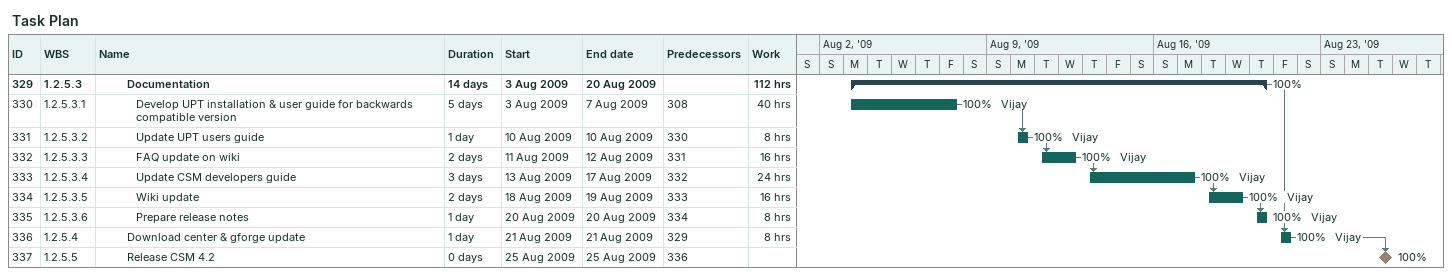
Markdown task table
Task Plan

| ID | WBS | Task | Duration | Start | Finish | Predecessors | Resources | % complete | Work (h) |
|---|---|---|---|---|---|---|---|---|---|
| 329 | 1.2.5.3 | **Documentation** | 14d | 2009-08-03 | 2009-08-20 |  |  | 100 | 112 |
| 330 | 1.2.5.3.1 | Develop UPT installation & user guide for backwards compatible version | 5d | 2009-08-03 | 2009-08-07 | 308 | Vijay | 100 | 40 |
| 331 | 1.2.5.3.2 | Update UPT users guide | 1d | 2009-08-10 | 2009-08-10 | 330 | Vijay | 100 | 8 |
| 332 | 1.2.5.3.3 | FAQ update on wiki | 2d | 2009-08-11 | 2009-08-12 | 331 | Vijay | 100 | 16 |
| 333 | 1.2.5.3.4 | Update CSM developers guide | 3d | 2009-08-13 | 2009-08-17 | 332 | Vijay | 100 | 24 |
| 334 | 1.2.5.3.5 | Wiki update | 2d | 2009-08-18 | 2009-08-19 | 333 | Vijay | 100 | 16 |
| 335 | 1.2.5.3.6 | Prepare release notes | 1d | 2009-08-20 | 2009-08-20 | 334 | Vijay | 100 | 8 |
| 336 | 1.2.5.4 | Download center & gforge update | 1d | 2009-08-21 | 2009-08-21 | 329 | Vijay | 100 | 8 |
| 337 | 1.2.5.5 | Release CSM 4.2 | 0d | 2009-08-25 | 2009-08-25 | 336 |  | 100 |  |
